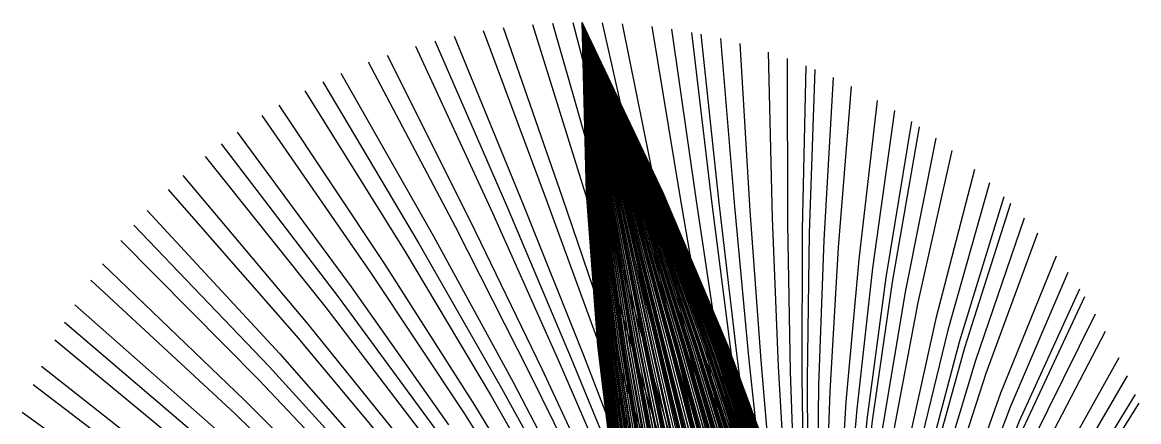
# Model space of a CAD drawing. Header units: metres. Extents: x -300 to 300, y -300 to 300.
# Drawn here: x -281 to 280, y 99 to 300 of the extents above; entities that cross this region are included whole.
import ezdxf

# ---------------------------------------------------------------- set-up
doc = ezdxf.new("R2010")
doc.units = ezdxf.units.M

msp = doc.modelspace()

# ---------------------------------------------------------------- linework, layer by layer
for p, q in [((-39.7, 297.36), (-10.12, 212.24)), ((-24.93, 298.96), (1.6, 213.61)), ((-14.86, 299.63), (9.59, 214.18)), ((-4.76, 299.96), (17.6, 214.47)), ((0, 300), (21.38, 214.5)), ((21.38, 214.5), (0, 300)), ((25.2, 214.5), (0, 300)), ((28.88, 214.5), (0, 300)), ((32.26, 214.49), (0, 300)), ((35.2, 214.49), (0, 300)), ((37.59, 214.48), (0, 300)), ((39.34, 214.48), (0, 300)), ((40.37, 214.47), (0, 300)), ((40.64, 214.46), (0, 300)), ((40.15, 214.45), (0, 300)), ((38.9, 214.45), (0, 300)), ((36.96, 214.44), (0, 300)), ((34.39, 214.43), (0, 300)), ((31.31, 214.43), (0, 300)), ((27.83, 214.43), (0, 300)), ((24.1, 214.43), (0, 300)), ((20.25, 214.42), (0, 300)), ((16.45, 214.43), (0, 300)), ((12.85, 214.43), (0, 300)), ((9.58, 214.43), (0, 300)), ((6.79, 214.44), (0, 300)), ((4.58, 214.44), (0, 300)), ((3.03, 214.45), (0, 300)), ((2.22, 214.46), (0, 300)), ((2.17, 214.47), (0, 300)), ((2.89, 214.47), (0, 300)), ((4.35, 214.48), (0, 300)), ((6.48, 214.49), (0, 300)), ((9.21, 214.49), (0, 300)), ((12.42, 214.5), (0, 300)), ((15.99, 214.5), (0, 300)), ((19.77, 214.5), (0, 300)), ((23.62, 214.5), (0, 300)), ((27.38, 214.5), (0, 300)), ((30.9, 214.5), (0, 300)), ((34.04, 214.49), (0, 300)), ((36.67, 214.49), (0, 300)), ((38.7, 214.48), (0, 300)), ((40.03, 214.47), (0, 300)), ((40.62, 214.46), (0, 300)), ((40.45, 214.46), (0, 300)), ((39.51, 214.45), (0, 300)), ((37.85, 214.44), (0, 300)), ((35.53, 214.44), (0, 300)), ((32.65, 214.43), (0, 300)), ((29.32, 214.43), (0, 300)), ((25.67, 214.43), (0, 300)), ((21.85, 214.42), (0, 300)), ((18.02, 214.43), (0, 300)), ((14.31, 214.43), (0, 300)), ((10.89, 214.43), (0, 300)), ((7.88, 214.44), (0, 300)), ((5.42, 214.44), (0, 300)), ((3.59, 214.45), (0, 300)), ((2.47, 214.45), (0, 300)), ((2.1, 214.46), (0, 300)), ((2.5, 214.47), (0, 300)), ((3.66, 214.48), (0, 300)), ((5.51, 214.48), (0, 300)), ((8.01, 214.49), (0, 300)), ((11.03, 214.49), (0, 300)), ((14.47, 214.5), (0, 300)), ((18.18, 214.5), (0, 300)), ((22.02, 214.5), (0, 300)), ((25.84, 214.5), (0, 300)), ((29.47, 214.5), (0, 300)), ((32.79, 214.49), (0, 300)), ((35.65, 214.49), (0, 300)), ((37.94, 214.48), (0, 300)), ((39.56, 214.47), (0, 300)), ((40.47, 214.47), (0, 300)), ((40.61, 214.46), (0, 300)), ((39.99, 214.45), (0, 300)), ((38.62, 214.45), (0, 300)), ((36.57, 214.44), (0, 300)), ((33.91, 214.43), (0, 300)), ((30.75, 214.43), (0, 300)), ((27.22, 214.43), (0, 300)), ((23.45, 214.43), (0, 300)), ((19.6, 214.43), (0, 300)), ((15.83, 214.43), (0, 300)), ((12.27, 214.43), (0, 300)), ((9.08, 214.43), (0, 300)), ((6.37, 214.44), (0, 300)), ((4.27, 214.45), (0, 300)), ((2.84, 214.45), (0, 300)), ((2.16, 214.46), (0, 300)), ((2.24, 214.47), (0, 300)), ((3.09, 214.47), (0, 300)), ((4.66, 214.48), (0, 300)), ((6.9, 214.49), (0, 300)), ((9.72, 214.49), (0, 300)), ((13, 214.5), (0, 300)), ((16.61, 214.5), (0, 300)), ((20.42, 214.5), (0, 300)), ((24.26, 214.5), (0, 300)), ((27.99, 214.5), (0, 300)), ((31.46, 214.49), (0, 300)), ((34.52, 214.49), (0, 300)), ((37.06, 214.48), (0, 300)), ((38.97, 214.48), (0, 300)), ((40.18, 214.47), (0, 300)), ((40.65, 214.46), (0, 300)), ((40.34, 214.46), (0, 300)), ((39.28, 214.45), (0, 300)), ((37.5, 214.44), (0, 300)), ((35.08, 214.44), (0, 300)), ((32.12, 214.43), (0, 300)), ((28.72, 214.43), (0, 300)), ((25.04, 214.43), (0, 300)), ((21.2, 214.42), (0, 300)), ((17.38, 214.43), (0, 300)), ((13.71, 214.43), (0, 300)), ((10.35, 214.43), (0, 300)), ((7.43, 214.44), (0, 300)), ((5.06, 214.44), (0, 300)), ((3.35, 214.45), (0, 300)), ((2.35, 214.46), (0, 300)), ((2.11, 214.46), (0, 300)), ((2.64, 214.47), (0, 300)), ((3.92, 214.48), (0, 300)), ((5.89, 214.48), (0, 300)), ((8.48, 214.49), (0, 300)), ((11.59, 214.49), (0, 300)), ((15.08, 214.5), (0, 300)), ((18.82, 214.5), (0, 300)), ((22.67, 214.5), (0, 300)), ((26.47, 214.5), (0, 300)), ((30.06, 214.5), (0, 300)), ((33.3, 214.49), (0, 300)), ((36.07, 214.49), (0, 300)), ((38.26, 214.48), (0, 300)), ((39.77, 214.47), (0, 300)), ((40.55, 214.47), (0, 300)), ((40.56, 214.46), (0, 300)), ((39.81, 214.45), (0, 300)), ((38.32, 214.44), (0, 300)), ((36.16, 214.44), (0, 300)), ((33.41, 214.43), (0, 300)), ((30.18, 214.43), (0, 300)), ((26.6, 214.43), (0, 300)), ((22.81, 214.42), (0, 300)), ((18.96, 214.43), (0, 300)), ((15.21, 214.43), (0, 300)), ((11.7, 214.43), (0, 300)), ((8.58, 214.43), (0, 300)), ((5.97, 214.44), (0, 300)), ((3.98, 214.45), (0, 300)), ((2.68, 214.45), (0, 300)), ((2.12, 214.46), (0, 300)), ((2.33, 214.47), (0, 300)), ((3.3, 214.48), (0, 300)), ((4.99, 214.48), (0, 300)), ((7.34, 214.49), (0, 300)), ((10.24, 214.49), (0, 300)), ((13.59, 214.5), (0, 300)), ((17.25, 214.5), (0, 300)), ((21.07, 214.5), (0, 300)), ((24.9, 214.5), (0, 300)), ((28.6, 214.5), (0, 300)), ((32, 214.49), (0, 300)), ((34.99, 214.49), (0, 300)), ((37.43, 214.48), (0, 300)), ((39.23, 214.48), (0, 300)), ((40.32, 214.47), (0, 300)), ((40.65, 214.46), (0, 300)), ((40.21, 214.45), (0, 300)), ((39.03, 214.45), (0, 300)), ((37.14, 214.44), (0, 300)), ((34.62, 214.44), (0, 300)), ((31.57, 214.43), (0, 300)), ((28.12, 214.43), (0, 300)), ((24.4, 214.43), (0, 300)), ((20.56, 214.42), (0, 300)), ((16.75, 214.43), (0, 300)), ((13.12, 214.43), (0, 300)), ((9.82, 214.43), (0, 300)), ((6.99, 214.44), (0, 300)), ((4.73, 214.44), (0, 300)), ((3.13, 214.45), (0, 300)), ((10.08, 299.83), (29.37, 214.35)), ((20.17, 299.32), (37.37, 213.92)), ((34.96, 297.96), (49.11, 212.75)), ((-64.26, 293.04), (-29.6, 208.53)), ((-49.68, 295.86), (-18.04, 210.95)), ((44.96, 296.61), (57.04, 211.59)), ((54.92, 294.93), (64.94, 210.15)), ((59.6, 294.02), (68.65, 209.37)), ((69.45, 291.85), (76.47, 207.51)), ((-83.83, 288.05), (-45.12, 204.26)), ((-74.09, 290.71), (-37.4, 206.53)), ((79.23, 289.35), (84.23, 205.37)), ((-97.98, 283.55), (-56.35, 200.39)), ((93.46, 285.07), (95.51, 201.7)), ((102.99, 281.77), (103.08, 198.87)), ((-107.47, 280.09), (-63.88, 197.43)), ((112.42, 278.14), (110.56, 195.76)), ((116.83, 276.32), (114.05, 194.2)), ((-130.37, 270.19), (-82.04, 188.94)), ((-121.2, 274.43), (-74.77, 192.58)), ((126.05, 272.24), (121.36, 190.69)), ((-139.38, 265.66), (-89.19, 185.05)), ((135.14, 267.84), (128.57, 186.93)), ((-152.36, 258.43), (-99.49, 178.86)), ((148.23, 260.82), (138.96, 180.91)), ((-160.97, 253.16), (-106.32, 174.34)), ((156.92, 255.69), (145.85, 176.51)), ((165.44, 250.26), (152.61, 171.85)), ((169.39, 247.6), (155.75, 169.57)), ((-173.3, 244.88), (-116.1, 167.24)), ((177.62, 241.77), (162.27, 164.57)), ((-181.45, 238.91), (-122.56, 162.12)), ((185.66, 235.65), (168.65, 159.33)), ((-189.38, 232.67), (-128.85, 156.77)), ((197.1, 226.17), (177.72, 151.2)), ((-200.67, 223.01), (-137.81, 148.49)), ((204.59, 219.42), (183.67, 145.41)), ((-208.06, 216.13), (-143.67, 142.59)), ((1.6, 213.61), (25.02, 137.24)), ((7.8, 137.7), (2.1, 214.46)), ((7.82, 137.71), (2.11, 214.46)), ((7.83, 137.69), (2.12, 214.46)), ((7.9, 137.68), (2.16, 214.46)), ((7.93, 137.73), (2.17, 214.47)), ((8.01, 137.67), (2.22, 214.46)), ((8.04, 137.74), (2.24, 214.47)), ((8.19, 137.75), (2.33, 214.47)), ((8.23, 137.65), (2.35, 214.46)), ((8.42, 137.64), (2.47, 214.45)), ((8.48, 137.76), (2.5, 214.47)), ((8.72, 137.77), (2.64, 214.47)), ((8.78, 137.63), (2.68, 214.45)), ((9.06, 137.62), (2.84, 214.45)), ((9.14, 137.78), (2.89, 214.47)), ((9.38, 137.61), (3.03, 214.45)), ((9.47, 137.79), (3.09, 214.47)), ((9.55, 137.6), (3.13, 214.45)), ((9.84, 137.8), (3.3, 214.48)), ((9.92, 137.59), (3.35, 214.45)), ((10.33, 137.58), (3.59, 214.45)), ((10.44, 137.82), (3.66, 214.48)), ((10.89, 137.83), (3.92, 214.48)), ((10.99, 137.57), (3.98, 214.45)), ((11.48, 137.56), (4.27, 214.45)), ((11.61, 137.84), (4.35, 214.48)), ((12, 137.55), (4.58, 214.44)), ((12.14, 137.85), (4.66, 214.48)), ((12.26, 137.55), (4.73, 214.44)), ((12.71, 137.86), (4.99, 214.48)), ((12.83, 137.54), (5.06, 214.44)), ((13.43, 137.53), (5.42, 214.44)), ((13.59, 137.87), (5.51, 214.48)), ((14.23, 137.88), (5.89, 214.48)), ((14.37, 137.52), (5.97, 214.44)), ((15.05, 137.51), (6.37, 214.44)), ((15.23, 137.89), (6.48, 214.49)), ((15.75, 137.5), (6.79, 214.44)), ((15.94, 137.9), (6.9, 214.49)), ((16.09, 137.5), (6.99, 214.44)), ((16.68, 137.91), (7.34, 214.49)), ((16.84, 137.49), (7.43, 214.44)), ((17.61, 137.49), (7.88, 214.44)), ((17.82, 137.92), (8.01, 214.49)), ((18.63, 137.92), (8.48, 214.49)), ((18.8, 137.48), (8.58, 214.43)), ((19.63, 137.47), (9.08, 214.43)), ((19.86, 137.93), (9.21, 214.49)), ((20.49, 137.46), (9.58, 214.43)), ((9.59, 214.18), (31.27, 137.73)), ((20.72, 137.94), (9.72, 214.49)), ((20.9, 137.46), (9.82, 214.43)), ((21.61, 137.95), (10.24, 214.49)), ((21.8, 137.45), (10.35, 214.43)), ((22.71, 137.45), (10.89, 214.43)), ((22.95, 137.95), (11.03, 214.49)), ((23.89, 137.96), (11.59, 214.49)), ((24.09, 137.44), (11.7, 214.43)), ((25.05, 137.44), (12.27, 214.43)), ((25.31, 137.97), (12.42, 214.5)), ((26.03, 137.43), (12.85, 214.43)), ((26.29, 137.97), (13, 214.5)), ((26.5, 137.43), (13.12, 214.43)), ((27.29, 137.97), (13.59, 214.5)), ((27.5, 137.42), (13.71, 214.43)), ((28.52, 137.42), (14.31, 214.43)), ((28.79, 137.98), (14.47, 214.5)), ((29.82, 137.98), (15.08, 214.5)), ((30.04, 137.42), (15.21, 214.43)), ((31.09, 137.41), (15.83, 214.43)), ((31.36, 137.99), (15.99, 214.5)), ((32.14, 137.41), (16.45, 214.43)), ((32.42, 137.99), (16.61, 214.5)), ((32.65, 137.41), (16.75, 214.43)), ((33.5, 137.99), (17.25, 214.5)), ((33.72, 137.41), (17.38, 214.43)), ((17.6, 214.47), (37.54, 137.97)), ((34.8, 137.4), (18.02, 214.43)), ((35.08, 138), (18.18, 214.5)), ((36.17, 138), (18.82, 214.5)), ((36.4, 137.4), (18.96, 214.43)), ((37.49, 137.4), (19.6, 214.43)), ((37.78, 138), (19.77, 214.5)), ((38.59, 137.4), (20.25, 214.42)), ((38.88, 138), (20.42, 214.5)), ((39.11, 137.4), (20.56, 214.42)), ((39.98, 138), (21.07, 214.5)), ((40.21, 137.4), (21.2, 214.42)), ((21.38, 214.5), (40.5, 138)), ((40.5, 138), (21.38, 214.5)), ((41.31, 137.4), (21.85, 214.42)), ((41.6, 138), (22.02, 214.5)), ((42.7, 138), (22.67, 214.5)), ((42.93, 137.4), (22.81, 214.42)), ((44.02, 137.4), (23.45, 214.43)), ((44.31, 138), (23.62, 214.5)), ((45.11, 137.4), (24.1, 214.43)), ((45.4, 138), (24.26, 214.5)), ((45.63, 137.4), (24.4, 214.43)), ((46.49, 138), (24.9, 214.5)), ((46.71, 137.41), (25.04, 214.43)), ((47, 137.99), (25.2, 214.5)), ((47.79, 137.41), (25.67, 214.43)), ((48.07, 137.99), (25.84, 214.5)), ((49.14, 137.99), (26.47, 214.5)), ((49.36, 137.41), (26.6, 214.43)), ((50.41, 137.41), (27.22, 214.43)), ((50.69, 137.98), (27.38, 214.5)), ((51.45, 137.42), (27.83, 214.43)), ((51.73, 137.98), (27.99, 214.5)), ((51.94, 137.42), (28.12, 214.43)), ((52.75, 137.98), (28.6, 214.5)), ((52.97, 137.42), (28.72, 214.43)), ((53.23, 137.98), (28.88, 214.5)), ((53.98, 137.43), (29.32, 214.43)), ((29.37, 214.35), (46.76, 137.88)), ((54.24, 137.97), (29.47, 214.5)), ((55.23, 137.97), (30.06, 214.5)), ((55.43, 137.43), (30.18, 214.43)), ((56.41, 137.44), (30.75, 214.43)), ((56.66, 137.96), (30.9, 214.5)), ((57.36, 137.44), (31.31, 214.43)), ((57.6, 137.96), (31.46, 214.49)), ((57.8, 137.45), (31.57, 214.43)), ((58.53, 137.95), (32, 214.49)), ((58.72, 137.45), (32.12, 214.43)), ((58.96, 137.95), (32.26, 214.49)), ((59.63, 137.46), (32.65, 214.43)), ((59.86, 137.94), (32.79, 214.49)), ((60.74, 137.94), (33.3, 214.49)), ((60.92, 137.47), (33.41, 214.43)), ((61.76, 137.47), (33.91, 214.43)), ((61.98, 137.93), (34.04, 214.49)), ((62.59, 137.48), (34.39, 214.43)), ((62.8, 137.92), (34.52, 214.49)), ((62.97, 137.48), (34.62, 214.44)), ((63.59, 137.91), (34.99, 214.49)), ((63.75, 137.49), (35.08, 214.44)), ((63.96, 137.91), (35.2, 214.49)), ((64.51, 137.5), (35.53, 214.44)), ((64.71, 137.9), (35.65, 214.49)), ((65.44, 137.89), (36.07, 214.49)), ((65.58, 137.51), (36.16, 214.44)), ((66.28, 137.52), (36.57, 214.44)), ((66.45, 137.88), (36.67, 214.49)), ((66.94, 137.52), (36.96, 214.44)), ((67.11, 137.87), (37.06, 214.48)), ((67.24, 137.53), (37.14, 214.44)), ((37.37, 213.92), (53.03, 137.51)), ((67.73, 137.87), (37.43, 214.48)), ((67.86, 137.54), (37.5, 214.44)), ((68.02, 137.86), (37.59, 214.48)), ((68.45, 137.54), (37.85, 214.44)), ((68.59, 137.85), (37.94, 214.48)), ((69.14, 137.84), (38.26, 214.48)), ((69.25, 137.56), (38.32, 214.44)), ((69.76, 137.57), (38.62, 214.45)), ((69.89, 137.83), (38.7, 214.48)), ((70.23, 137.57), (38.9, 214.45)), ((70.35, 137.82), (38.97, 214.48)), ((70.45, 137.58), (39.03, 214.45)), ((70.79, 137.81), (39.23, 214.48)), ((70.87, 137.59), (39.28, 214.45)), ((70.98, 137.81), (39.34, 214.48)), ((71.26, 137.6), (39.51, 214.45)), ((71.36, 137.8), (39.56, 214.47)), ((71.71, 137.79), (39.77, 214.47)), ((71.77, 137.61), (39.81, 214.45)), ((72.08, 137.62), (39.99, 214.45)), ((72.15, 137.78), (40.03, 214.47)), ((72.34, 137.63), (40.15, 214.45)), ((72.41, 137.77), (40.18, 214.47)), ((72.46, 137.64), (40.21, 214.45)), ((72.63, 137.76), (40.32, 214.47)), ((72.67, 137.65), (40.34, 214.46)), ((72.72, 137.75), (40.37, 214.47)), ((72.85, 137.66), (40.45, 214.46)), ((72.89, 137.74), (40.47, 214.47)), ((73.02, 137.73), (40.55, 214.47)), ((73.05, 137.67), (40.56, 214.46)), ((73.14, 137.68), (40.61, 214.46)), ((73.15, 137.72), (40.62, 214.46)), ((73.19, 137.69), (40.64, 214.46)), ((73.19, 137.71), (40.65, 214.46)), ((73.2, 137.7), (40.65, 214.46)), ((-29.6, 208.53), (0.59, 132.92)), ((-18.04, 210.95), (9.65, 134.98)), ((-10.12, 212.24), (15.85, 136.08)), ((49.11, 212.75), (62.21, 136.51)), ((57.04, 211.59), (68.42, 135.53)), ((64.94, 210.15), (74.61, 134.3)), ((68.65, 209.37), (77.51, 133.64)), ((211.86, 212.4), (189.43, 139.4)), ((215.21, 209.01), (192.09, 136.49)), ((-218.5, 205.57), (-151.95, 133.54)), ((-45.12, 204.26), (-11.56, 129.29)), ((-37.4, 206.53), (-5.51, 131.23)), ((76.47, 207.51), (83.63, 132.06)), ((84.23, 205.37), (89.7, 130.23)), ((-225.3, 198.09), (-157.34, 127.13)), ((-63.88, 197.43), (-26.24, 123.49)), ((-56.35, 200.39), (-20.35, 126.01)), ((95.51, 201.7), (98.54, 127.12)), ((103.08, 198.87), (104.46, 124.71)), ((222.11, 201.66), (197.56, 130.19)), ((-74.77, 192.58), (-34.76, 119.36)), ((110.56, 195.76), (110.32, 122.06)), ((114.05, 194.2), (113.05, 120.74)), ((228.77, 194.07), (202.85, 123.68)), ((-231.83, 190.41), (-162.52, 120.54)), ((-82.04, 188.94), (-40.46, 116.27)), ((121.36, 190.69), (118.78, 117.76)), ((128.57, 186.93), (124.42, 114.55)), ((-89.19, 185.05), (-46.06, 112.96)), ((138.96, 180.91), (132.55, 109.44)), ((238.1, 182.51), (210.25, 113.76)), ((-240.97, 178.7), (-169.78, 110.5)), ((-106.32, 174.34), (-59.46, 103.85)), ((-99.49, 178.86), (-54.12, 107.69)), ((145.85, 176.51), (137.95, 105.7)), ((244.1, 174.4), (215.01, 106.81)), ((-246.85, 170.49), (-174.44, 103.46)), ((152.61, 171.85), (143.24, 101.74)), ((155.75, 169.57), (145.69, 99.8)), ((-116.1, 167.24), (-67.12, 97.82)), ((162.27, 164.57), (150.8, 95.55)), ((249.84, 166.08), (219.56, 99.68)), ((-254.98, 158.06), (-180.89, 92.8)), ((-122.56, 162.12), (-72.18, 93.46)), ((168.65, 159.33), (155.79, 91.09)), ((252.44, 162.09), (221.62, 96.26)), ((-128.85, 156.77), (-77.11, 88.92)), ((257.75, 153.51), (225.83, 88.91)), ((-260.16, 149.39), (-185, 85.37)), ((-137.81, 148.49), (-84.12, 81.87)), ((177.72, 151.2), (162.9, 84.18)), ((-265.04, 140.55), (-188.87, 77.8)), ((-143.67, 142.59), (-88.7, 76.86)), ((183.67, 145.41), (167.55, 79.25)), ((262.77, 144.75), (229.82, 81.39)), ((16.2, 69.49), (7.8, 137.7)), ((16.23, 69.53), (7.82, 137.71)), ((16.24, 69.44), (7.83, 137.69)), ((16.33, 69.41), (7.9, 137.68)), ((16.36, 69.58), (7.93, 137.73)), ((16.46, 69.37), (8.01, 137.67)), ((16.5, 69.61), (8.04, 137.74)), ((16.69, 69.64), (8.19, 137.75)), ((16.74, 69.32), (8.23, 137.65)), ((16.98, 69.29), (8.42, 137.64)), ((17.06, 69.69), (8.48, 137.76)), ((17.36, 69.73), (8.72, 137.77)), ((17.43, 69.24), (8.78, 137.63)), ((17.79, 69.21), (9.06, 137.62)), ((17.89, 69.77), (9.14, 137.78)), ((18.19, 69.18), (9.38, 137.61)), ((18.31, 69.81), (9.47, 137.79)), ((18.4, 69.16), (9.55, 137.6)), ((9.65, 134.98), (33.51, 67.96)), ((18.77, 69.84), (9.84, 137.8)), ((18.87, 69.13), (9.92, 137.59)), ((19.38, 69.1), (10.33, 137.58)), ((19.52, 69.89), (10.44, 137.82)), ((20.09, 69.92), (10.89, 137.83)), ((20.21, 69.05), (10.99, 137.57)), ((20.83, 69.02), (11.48, 137.56)), ((21, 69.96), (11.61, 137.84)), ((21.49, 68.99), (12, 137.55)), ((21.67, 69.99), (12.14, 137.85)), ((21.81, 68.98), (12.26, 137.55)), ((22.38, 70.02), (12.71, 137.86)), ((22.53, 68.95), (12.83, 137.54)), ((23.29, 68.92), (13.43, 137.53)), ((23.49, 70.06), (13.59, 137.87)), ((24.3, 70.09), (14.23, 137.88)), ((24.47, 68.88), (14.37, 137.52)), ((25.33, 68.85), (15.05, 137.51)), ((25.56, 70.13), (15.23, 137.89)), ((26.21, 68.83), (15.75, 137.5)), ((15.85, 136.08), (38.31, 68.88)), ((26.45, 70.16), (15.94, 137.9)), ((26.64, 68.81), (16.09, 137.5)), ((27.39, 70.18), (16.68, 137.91)), ((27.58, 68.79), (16.84, 137.49)), ((28.56, 68.76), (17.61, 137.49)), ((28.82, 70.22), (17.82, 137.92)), ((29.83, 70.24), (18.63, 137.92)), ((30.05, 68.73), (18.8, 137.48)), ((31.1, 68.71), (19.63, 137.47)), ((31.38, 70.27), (19.86, 137.93)), ((32.18, 68.69), (20.49, 137.46)), ((32.47, 70.29), (20.72, 137.94)), ((32.7, 68.68), (20.9, 137.46)), ((33.59, 70.31), (21.61, 137.95)), ((33.83, 68.66), (21.8, 137.45)), ((34.98, 68.64), (22.71, 137.45)), ((35.28, 70.34), (22.95, 137.95)), ((36.46, 70.36), (23.89, 137.96)), ((36.71, 68.61), (24.09, 137.44)), ((25.02, 137.24), (45.4, 69.86)), ((37.92, 68.6), (25.05, 137.44)), ((38.24, 70.38), (25.31, 137.97)), ((39.15, 68.58), (26.03, 137.43)), ((39.48, 70.4), (26.29, 137.97)), ((39.74, 68.57), (26.5, 137.43)), ((40.74, 70.41), (27.29, 137.97)), ((41.01, 68.56), (27.5, 137.42)), ((42.29, 68.55), (28.52, 137.42)), ((42.62, 70.43), (28.79, 137.98)), ((43.93, 70.44), (29.82, 137.98)), ((44.2, 68.53), (30.04, 137.42)), ((45.52, 68.52), (31.09, 137.41)), ((31.27, 137.73), (50.24, 70.27)), ((45.87, 70.46), (31.36, 137.99)), ((46.85, 68.51), (32.14, 137.41)), ((47.21, 70.47), (32.42, 137.99)), ((47.49, 68.5), (32.65, 137.41)), ((48.55, 70.48), (33.5, 137.99)), ((48.84, 68.5), (33.72, 137.41)), ((50.2, 68.49), (34.8, 137.4)), ((50.56, 70.49), (35.08, 138)), ((51.93, 70.49), (36.17, 138)), ((52.21, 68.48), (36.4, 137.4)), ((53.59, 68.48), (37.49, 137.4)), ((37.54, 137.97), (55.09, 70.48)), ((53.95, 70.5), (37.78, 138)), ((54.97, 68.48), (38.59, 137.4)), ((55.34, 70.5), (38.88, 138)), ((55.62, 68.48), (39.11, 137.4)), ((56.72, 70.5), (39.98, 138)), ((57.01, 68.48), (40.21, 137.4)), ((40.5, 138), (57.38, 70.5)), ((57.38, 70.5), (40.5, 138)), ((58.4, 68.48), (41.31, 137.4)), ((58.76, 70.5), (41.6, 138)), ((60.14, 70.5), (42.7, 138)), ((60.43, 68.48), (42.93, 137.4)), ((61.81, 68.48), (44.02, 137.4)), ((62.17, 70.49), (44.31, 138)), ((63.19, 68.49), (45.11, 137.4)), ((63.55, 70.49), (45.4, 138)), ((63.83, 68.49), (45.63, 137.4)), ((64.91, 70.48), (46.49, 138)), ((65.2, 68.49), (46.71, 137.41)), ((46.76, 137.88), (62.22, 70.4)), ((65.56, 70.48), (47, 137.99)), ((66.55, 68.5), (47.79, 137.41)), ((66.91, 70.47), (48.07, 137.99)), ((68.25, 70.46), (49.14, 137.99)), ((68.53, 68.51), (49.36, 137.41)), ((69.86, 68.52), (50.41, 137.41)), ((70.2, 70.45), (50.69, 137.98)), ((71.17, 68.53), (51.45, 137.42)), ((71.51, 70.44), (51.73, 137.98)), ((71.78, 68.54), (51.94, 137.42)), ((72.81, 70.43), (52.75, 137.98)), ((73.07, 68.55), (52.97, 137.42)), ((53.03, 137.51), (67.06, 70.08)), ((73.41, 70.42), (53.23, 137.98)), ((74.34, 68.56), (53.98, 137.43)), ((74.68, 70.41), (54.24, 137.97)), ((75.92, 70.39), (55.23, 137.97)), ((76.18, 68.59), (55.43, 137.43)), ((77.4, 68.6), (56.41, 137.44)), ((77.72, 70.37), (56.66, 137.96)), ((78.6, 68.62), (57.36, 137.44)), ((78.91, 70.35), (57.6, 137.96)), ((79.16, 68.63), (57.8, 137.45)), ((80.08, 70.33), (58.53, 137.95)), ((80.32, 68.65), (58.72, 137.45)), ((80.62, 70.32), (58.96, 137.95)), ((81.46, 68.67), (59.63, 137.46)), ((81.75, 70.3), (59.86, 137.94)), ((82.86, 70.28), (60.74, 137.94)), ((83.08, 68.7), (60.92, 137.47)), ((84.15, 68.72), (61.76, 137.47)), ((84.43, 70.25), (61.98, 137.93)), ((62.21, 136.51), (74.17, 69.24)), ((85.19, 68.74), (62.59, 137.48)), ((85.45, 70.23), (62.8, 137.92)), ((85.67, 68.75), (62.97, 137.48)), ((86.45, 70.2), (63.59, 137.91)), ((86.66, 68.78), (63.75, 137.49)), ((86.91, 70.19), (63.96, 137.91)), ((87.61, 68.8), (64.51, 137.5)), ((87.86, 70.17), (64.71, 137.9)), ((88.77, 70.14), (65.44, 137.89)), ((88.96, 68.84), (65.58, 137.51)), ((89.83, 68.86), (66.28, 137.52)), ((90.05, 70.1), (66.45, 137.88)), ((90.66, 68.89), (66.94, 137.52)), ((90.88, 70.08), (67.11, 137.87)), ((91.05, 68.9), (67.24, 137.53)), ((91.67, 70.05), (67.73, 137.87)), ((91.82, 68.93), (67.86, 137.54)), ((92.02, 70.03), (68.02, 137.86)), ((68.42, 135.53), (78.97, 68.42)), ((92.56, 68.96), (68.45, 137.54)), ((92.75, 70.01), (68.59, 137.85)), ((93.44, 69.98), (69.14, 137.84)), ((93.58, 69.01), (69.25, 137.56)), ((94.22, 69.04), (69.76, 137.57)), ((94.38, 69.93), (69.89, 137.83)), ((94.82, 69.07), (70.23, 137.57)), ((94.97, 69.9), (70.35, 137.82)), ((95.08, 69.08), (70.45, 137.58)), ((95.51, 69.87), (70.79, 137.81)), ((95.62, 69.11), (70.87, 137.59)), ((95.75, 69.85), (70.98, 137.81)), ((96.11, 69.14), (71.26, 137.6)), ((96.23, 69.82), (71.36, 137.8)), ((96.67, 69.79), (71.71, 137.79)), ((96.75, 69.19), (71.77, 137.61)), ((97.14, 69.22), (72.08, 137.62)), ((97.23, 69.74), (72.15, 137.78)), ((97.47, 69.26), (72.34, 137.63)), ((97.55, 69.71), (72.41, 137.77)), ((97.62, 69.27), (72.46, 137.64)), ((97.83, 69.68), (72.63, 137.76)), ((97.89, 69.31), (72.67, 137.65)), ((97.95, 69.66), (72.72, 137.75)), ((98.11, 69.34), (72.85, 137.66)), ((98.16, 69.63), (72.89, 137.74)), ((98.33, 69.59), (73.02, 137.73)), ((98.36, 69.39), (73.05, 137.67)), ((98.47, 69.42), (73.14, 137.68)), ((98.49, 69.54), (73.15, 137.72)), ((98.54, 69.51), (73.19, 137.71)), ((98.53, 69.46), (73.19, 137.69)), ((98.55, 69.47), (73.2, 137.7)), ((189.43, 139.4), (172.07, 74.14)), ((192.09, 136.49), (174.14, 71.67)), ((-151.95, 133.54), (-95.19, 69.16)), ((-11.56, 129.29), (17.12, 63.16)), ((-5.51, 131.23), (21.79, 64.79)), ((0.59, 132.92), (26.51, 66.22)), ((74.61, 134.3), (83.75, 67.39)), ((77.51, 133.64), (86, 66.83)), ((83.63, 132.06), (90.73, 65.5)), ((89.7, 130.23), (95.43, 63.96)), ((197.56, 130.19), (178.43, 66.31)), ((269.61, 131.56), (235.24, 70.09)), ((-271.67, 127.26), (-194.13, 66.4)), ((-157.34, 127.13), (-99.41, 63.71)), ((-26.24, 123.49), (5.76, 58.27)), ((-20.35, 126.01), (10.32, 60.4)), ((98.54, 127.12), (102.26, 61.33)), ((104.46, 124.71), (106.84, 59.3)), ((202.85, 123.68), (182.57, 60.78)), ((-275.8, 118.05), (-197.4, 58.5)), ((-162.52, 120.54), (-103.47, 58.11)), ((-34.76, 119.36), (-0.83, 54.8)), ((110.32, 122.06), (111.37, 57.07)), ((113.05, 120.74), (113.48, 55.96)), ((273.88, 122.42), (238.63, 62.25)), ((-46.06, 112.96), (-9.56, 49.41)), ((-40.46, 116.27), (-5.24, 52.19)), ((118.78, 117.76), (117.91, 53.45)), ((124.42, 114.55), (122.28, 50.75)), ((210.25, 113.76), (188.36, 52.35)), ((277.85, 113.13), (241.78, 54.28)), ((-169.78, 110.5), (-109.14, 49.57)), ((-54.12, 107.69), (-15.8, 44.97)), ((132.55, 109.44), (128.56, 46.44)), ((215.01, 106.81), (192.09, 46.43)), ((279.61, 108.71), (243.18, 50.49)), ((-281.3, 104.25), (-201.77, 46.67)), ((-174.44, 103.46), (-112.79, 43.58)), ((-59.46, 103.85), (-19.93, 41.73)), ((137.95, 105.7), (132.74, 43.29)), ((143.24, 101.74), (136.83, 39.95)), ((145.69, 99.8), (138.73, 38.32)), ((219.56, 99.68), (195.65, 40.37))]:
    msp.add_line(p, q)

doc.saveas('drawing.dxf')
